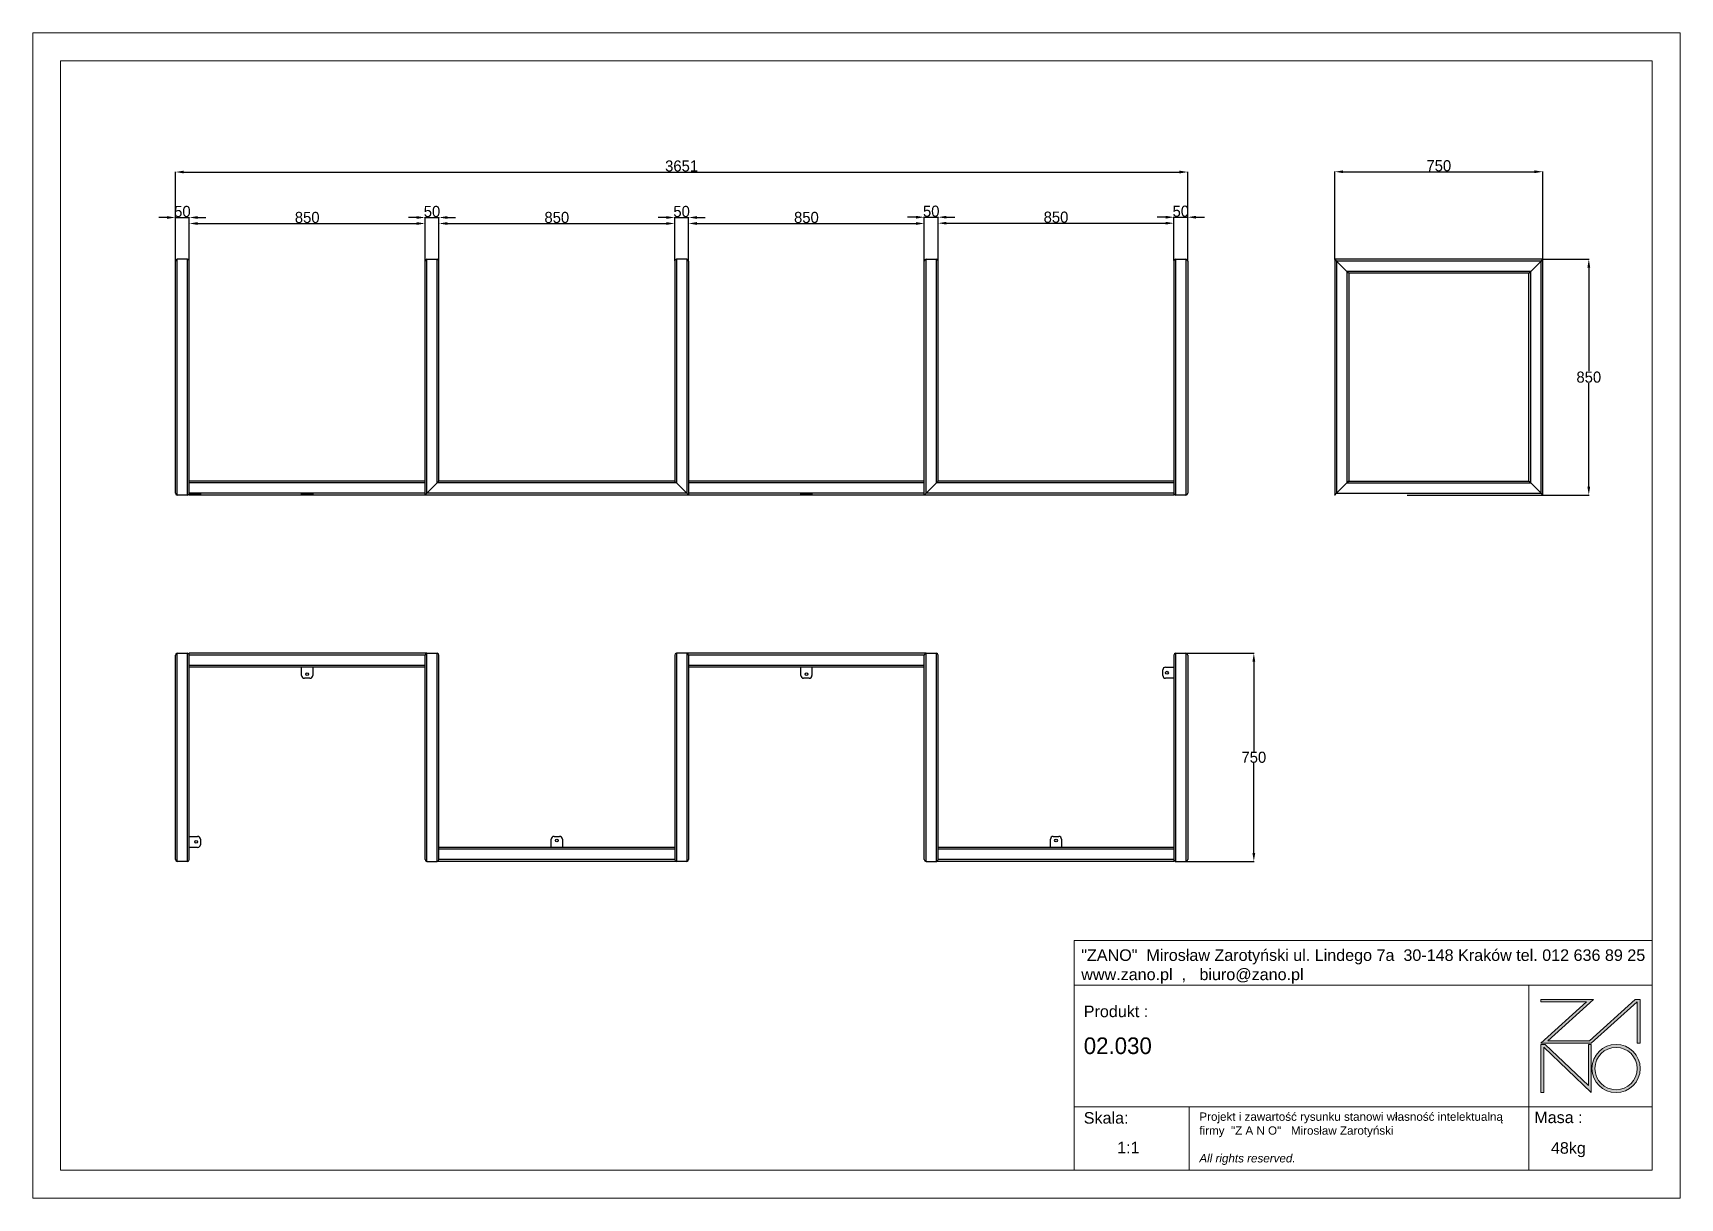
# Model space of a CAD drawing. Header units: millimetres. Extents: x 462 to 6402, y 441 to 4641.
import ezdxf

# ---------------------------------------------------------------- set-up
doc = ezdxf.new("R2010")
doc.units = ezdxf.units.MM
doc.header["$PDSIZE"] = -1
doc.layers.add('tabelka', color=7, linetype='Continuous')
doc.layers.add('WYMIAR', color=7, linetype='Continuous')
doc.dimstyles.new('ISO-25', dxfattribs={"dimtxt": 2.5, "dimasz": 2.5, "dimexe": 1.25, "dimexo": 0.625, "dimtad": 1, "dimtxsty": 'Standard', "dimcen": 2.5, "dimadec": 0, "dimazin": 0, "dimtfac": 1, "dimtmove": 0, "dimatfit": 3, "dimfxl": 1, "dimarcsym": 0})

# ---------------------------------------------------------------- blocks, each defined once
blk = doc.blocks.new('zano')
at = {"layer": 'Defpoints', "lineweight": 5}
for points in [[(6270.2, 3716.2), (6270.2, 3707.4), (6434.8, 3707.4), (6270.2, 3558.4), (6452.4, 3558.4), (6617.9, 3708.2), (6617.9, 3558.4), (6628.6, 3558.4), (6628.6, 3716.2), (6610.7, 3716.2), (6446.1, 3567.2), (6295.4, 3567.2), (6459.9, 3716.2), (6270.2, 3716.2), (6270.2, 3707.4)], [(6270.2, 3554.4), (6286.2, 3554.4), (6441.7, 3405.6), (6441.7, 3554.4), (6452.4, 3554.4), (6452.4, 3380.5), (6281, 3544.6), (6281, 3380.5), (6270.2, 3380.5)]]:
    blk.add_hatch(color=251, dxfattribs=at).paths.add_polyline_path(points)
h = blk.add_hatch(color=251, dxfattribs=at)
h.paths.add_polyline_path([(6454.7, 3467.4, 1), (6628.6, 3467.4, 1)])
h.paths.add_polyline_path([(6617.9, 3467.4, -1), (6465.4, 3467.4, -1)], flags=16)
at = {"layer": 'Defpoints', "color": 251, "lineweight": 5}
blk.add_lwpolyline([(6434.8, 3707.4), (6270.2, 3558.4), (6452.4, 3558.4), (6617.9, 3708.2), (6617.9, 3558.4), (6628.6, 3558.4), (6628.6, 3716.2), (6610.7, 3716.2), (6446.1, 3567.2), (6295.4, 3567.2), (6459.9, 3716.2), (6270.2, 3716.2), (6270.2, 3707.4), (6432.1, 3707.4)], dxfattribs=at)
for points in [[(6270.2, 3716.2), (6270.2, 3707.4), (6434.8, 3707.4), (6270.2, 3558.4), (6452.4, 3558.4), (6617.9, 3708.2), (6617.9, 3558.4), (6628.6, 3558.4), (6628.6, 3716.2), (6610.7, 3716.2), (6446.1, 3567.2), (6295.4, 3567.2), (6459.9, 3716.2), (6270.2, 3716.2), (6270.2, 3707.4)], [(6270.2, 3554.4), (6286.2, 3554.4), (6441.7, 3405.6), (6441.7, 3554.4), (6452.4, 3554.4), (6452.4, 3380.5), (6281, 3544.6), (6281, 3380.5), (6270.2, 3380.5)]]:
    blk.add_lwpolyline(points, close=True, dxfattribs=at)
for radius in [87, 76.3]:
    blk.add_circle((6541.7, 3467.4), radius, dxfattribs=at)
blk = doc.blocks.new('TABELA')
at = {"layer": 'tabelka', "lineweight": 5}
for p, q in [((4587.4, 3929.4), (6672.4, 3929.4)), ((4587.4, 3767.6), (4587.4, 3929.4)), ((4587.4, 3929.4), (6672.4, 3929.4)), ((6226.5, 3767.6), (6226.5, 3329)), ((4587.4, 3329), (6672.4, 3329)), ((5001.6, 3329), (5001.6, 3100.4)), ((6226.5, 3329), (6226.5, 3100.4))]:
    blk.add_line(p, q, dxfattribs=at)
blk.add_lwpolyline([(4587.4, 3767.6), (6672.4, 3767.6), (6672.4, 3100.4), (4587.4, 3100.4)], close=True, dxfattribs=at)
blk.add_blockref('zano', (0, 0))
at = {"layer": 'tabelka', "lineweight": 5, "attachment_point": 1}
for s, insert, char_height, width in [('{\\fArial|b0|i0|c238|p34;"ZANO"  Mirosław Zarotyński ul. Lindego 7a  30-148 Kraków tel. 012 636 89 25\\Pwww.zano.pl  ,   biuro@zano.pl}', (4613, 3896.9), 41.595, 2040.38), ('{\\fArial|b0|i0|c238|p34;Produkt : }', (4622, 3694.1), 41.595, 265.273), ('{\\fCentury Gothic|b0|i0|c238|p34;02.030}', (4622, 3579.5), 60, 849.376), ('{\\fArial|b0|i0|c238|p34;Skala: }', (4622, 3310.3), 41.595, 191.675), ('{\\fArial|b0|i0|c238|p34;Masa :}', (6246.7, 3312.2), 41.595, 200.457), ('{\\fArial|b0|i0|c238|p34;1:1}', (4742.5, 3203.5), 41.595, 42.482), ('{\\fArial|b0|i0|c238|p34;48kg}', (6306.7, 3201.8), 41.595, 42.482)]:
    blk.add_mtext(s, dxfattribs=dict(at, insert=insert, char_height=char_height, width=width))
at = {"layer": 'tabelka', "color": 1, "lineweight": 5, "insert": (5038.9, 3308.9), "char_height": 30, "width": 1186.12, "attachment_point": 1}
blk.add_mtext('{\\fArial|b0|i0|c0|p34;Projekt i zawartość rysunku stanowi własność intelektualną firmy \\fArial|b0|i0|c238|p34; "Z A N O"   Mirosław Zarotyński\\fArial|b0|i1|c238|p34;\\P\\PAll rights reserved.}', dxfattribs=at)
blk = doc.blocks.new('*D50')
at = {"layer": 'Defpoints', "color": 0, "transparency": 16777216}
for p in [(4626.5, 4139.8), (975.9, 3819), (4626.5, 3819)]:
    blk.add_point(p, dxfattribs=at)
at = {"layer": 'WYMIAR', "color": 0, "lineweight": -2, "transparency": 16777216}
for p, q in [((975.9, 3820), (975.9, 4140.8)), ((1005.9, 4139.8), (4596.5, 4139.8)), ((4626.5, 3820), (4626.5, 4140.8))]:
    blk.add_line(p, q, dxfattribs=at)
at = {"layer": 'WYMIAR', "color": 0, "transparency": 16777216}
for points in [[(1005.9, 4144.8), (1005.9, 4134.8), (975.9, 4139.8)], [(4596.5, 4144.8), (4596.5, 4134.8), (4626.5, 4139.8)]]:
    blk.add_solid(points, dxfattribs=at)
at = {"layer": 'WYMIAR', "color": 0, "transparency": 16777216, "insert": (2801.2, 4161.3), "char_height": 40, "attachment_point": 5}
blk.add_mtext('3651', dxfattribs=at)
blk = doc.blocks.new('*D51')
at = {"layer": 'Defpoints', "color": 0, "transparency": 16777216}
for p in [(1876, 3954.3), (1025.9, 3819), (1876, 3819)]:
    blk.add_point(p, dxfattribs=at)
at = {"layer": 'WYMIAR', "color": 0, "lineweight": -2, "transparency": 16777216}
for p, q in [((1025.9, 3820), (1025.9, 3955.3)), ((1055.9, 3954.3), (1846, 3954.3)), ((1876, 3820), (1876, 3955.3))]:
    blk.add_line(p, q, dxfattribs=at)
at = {"layer": 'WYMIAR', "color": 0, "transparency": 16777216}
for points in [[(1055.9, 3959.3), (1055.9, 3949.3), (1025.9, 3954.3)], [(1846, 3959.3), (1846, 3949.3), (1876, 3954.3)]]:
    blk.add_solid(points, dxfattribs=at)
at = {"layer": 'WYMIAR', "color": 0, "transparency": 16777216, "insert": (1451, 3975.9), "char_height": 40, "attachment_point": 5}
blk.add_mtext('850', dxfattribs=at)
blk = doc.blocks.new('*D52')
at = {"layer": 'Defpoints', "color": 0, "transparency": 16777216}
for p in [(1926, 3975.9), (1876, 3820), (1926, 3819)]:
    blk.add_point(p, dxfattribs=at)
at = {"layer": 'WYMIAR', "color": 0, "lineweight": -2, "transparency": 16777216}
for p, q in [((1846, 3975.9), (1816, 3975.9)), ((1876, 3821), (1876, 3976.9)), ((1876, 3975.9), (1926, 3975.9)), ((1926, 3820), (1926, 3976.9)), ((1956, 3975.9), (1986, 3975.9))]:
    blk.add_line(p, q, dxfattribs=at)
at = {"layer": 'WYMIAR', "color": 0, "transparency": 16777216}
for points in [[(1846, 3980.9), (1846, 3970.9), (1876, 3975.9)], [(1956, 3980.9), (1956, 3970.9), (1926, 3975.9)]]:
    blk.add_solid(points, dxfattribs=at)
at = {"layer": 'WYMIAR', "color": 0, "transparency": 16777216, "insert": (1901, 3997.4), "char_height": 40, "attachment_point": 5}
blk.add_mtext('50', dxfattribs=at)
blk = doc.blocks.new('*D53')
at = {"layer": 'Defpoints', "color": 0, "transparency": 16777216}
for p in [(2776.2, 3954.3), (1926, 3819), (2776.2, 3819)]:
    blk.add_point(p, dxfattribs=at)
at = {"layer": 'WYMIAR', "color": 0, "lineweight": -2, "transparency": 16777216}
for p, q in [((1926, 3820), (1926, 3955.3)), ((1956, 3954.3), (2746.2, 3954.3)), ((2776.2, 3820), (2776.2, 3955.3))]:
    blk.add_line(p, q, dxfattribs=at)
at = {"layer": 'WYMIAR', "color": 0, "transparency": 16777216}
for points in [[(1956, 3959.3), (1956, 3949.3), (1926, 3954.3)], [(2746.2, 3959.3), (2746.2, 3949.3), (2776.2, 3954.3)]]:
    blk.add_solid(points, dxfattribs=at)
at = {"layer": 'WYMIAR', "color": 0, "transparency": 16777216, "insert": (2351.1, 3975.9), "char_height": 40, "attachment_point": 5}
blk.add_mtext('850', dxfattribs=at)
blk = doc.blocks.new('*D55')
at = {"layer": 'Defpoints', "color": 0, "transparency": 16777216}
for p in [(2826.2, 3975.9), (2776.2, 3820), (2826.2, 3819)]:
    blk.add_point(p, dxfattribs=at)
at = {"layer": 'WYMIAR', "color": 0, "lineweight": -2, "transparency": 16777216}
for p, q in [((2746.2, 3975.9), (2716.2, 3975.9)), ((2776.2, 3821), (2776.2, 3976.9)), ((2776.2, 3975.9), (2826.2, 3975.9)), ((2826.2, 3820), (2826.2, 3976.9)), ((2856.2, 3975.9), (2886.2, 3975.9))]:
    blk.add_line(p, q, dxfattribs=at)
at = {"layer": 'WYMIAR', "color": 0, "transparency": 16777216}
for points in [[(2746.2, 3980.9), (2746.2, 3970.9), (2776.2, 3975.9)], [(2856.2, 3980.9), (2856.2, 3970.9), (2826.2, 3975.9)]]:
    blk.add_solid(points, dxfattribs=at)
at = {"layer": 'WYMIAR', "color": 0, "transparency": 16777216, "insert": (2801.2, 3997.4), "char_height": 40, "attachment_point": 5}
blk.add_mtext('50', dxfattribs=at)
blk = doc.blocks.new('*D54')
at = {"layer": 'Defpoints', "color": 0, "transparency": 16777216}
for p in [(3676.4, 3954.3), (2826.2, 3819), (3676.4, 3819)]:
    blk.add_point(p, dxfattribs=at)
at = {"layer": 'WYMIAR', "color": 0, "lineweight": -2, "transparency": 16777216}
for p, q in [((2826.2, 3820), (2826.2, 3955.3)), ((2856.2, 3954.3), (3646.4, 3954.3)), ((3676.4, 3820), (3676.4, 3955.3))]:
    blk.add_line(p, q, dxfattribs=at)
at = {"layer": 'WYMIAR', "color": 0, "transparency": 16777216}
for points in [[(2856.2, 3959.3), (2856.2, 3949.3), (2826.2, 3954.3)], [(3646.4, 3959.3), (3646.4, 3949.3), (3676.4, 3954.3)]]:
    blk.add_solid(points, dxfattribs=at)
at = {"layer": 'WYMIAR', "color": 0, "transparency": 16777216, "insert": (3251.3, 3975.9), "char_height": 40, "attachment_point": 5}
blk.add_mtext('850', dxfattribs=at)
blk = doc.blocks.new('*D57')
at = {"layer": 'Defpoints', "color": 0, "transparency": 16777216}
for p in [(3726.4, 3976.9), (3676.4, 3821), (3726.4, 3820)]:
    blk.add_point(p, dxfattribs=at)
at = {"layer": 'WYMIAR', "color": 0, "lineweight": -2, "transparency": 16777216}
for p, q in [((3646.4, 3976.9), (3616.4, 3976.9)), ((3676.4, 3822), (3676.4, 3977.9)), ((3676.4, 3976.9), (3726.4, 3976.9)), ((3726.4, 3821), (3726.4, 3977.9)), ((3756.4, 3976.9), (3786.4, 3976.9))]:
    blk.add_line(p, q, dxfattribs=at)
at = {"layer": 'WYMIAR', "color": 0, "transparency": 16777216}
for points in [[(3646.4, 3981.9), (3646.4, 3971.9), (3676.4, 3976.9)], [(3756.4, 3981.9), (3756.4, 3971.9), (3726.4, 3976.9)]]:
    blk.add_solid(points, dxfattribs=at)
at = {"layer": 'WYMIAR', "color": 0, "transparency": 16777216, "insert": (3701.4, 3998.4), "char_height": 40, "attachment_point": 5}
blk.add_mtext('50', dxfattribs=at)
blk = doc.blocks.new('*D56')
at = {"layer": 'Defpoints', "color": 0, "transparency": 16777216}
for p in [(4576.5, 3955.3), (3726.4, 3820), (4576.5, 3820)]:
    blk.add_point(p, dxfattribs=at)
at = {"layer": 'WYMIAR', "color": 0, "lineweight": -2, "transparency": 16777216}
for p, q in [((3726.4, 3821), (3726.4, 3956.3)), ((3756.4, 3955.3), (4546.5, 3955.3)), ((4576.5, 3821), (4576.5, 3956.3))]:
    blk.add_line(p, q, dxfattribs=at)
at = {"layer": 'WYMIAR', "color": 0, "transparency": 16777216}
for points in [[(3756.4, 3960.3), (3756.4, 3950.3), (3726.4, 3955.3)], [(4546.5, 3960.3), (4546.5, 3950.3), (4576.5, 3955.3)]]:
    blk.add_solid(points, dxfattribs=at)
at = {"layer": 'WYMIAR', "color": 0, "transparency": 16777216, "insert": (4151.4, 3976.9), "char_height": 40, "attachment_point": 5}
blk.add_mtext('850', dxfattribs=at)
blk = doc.blocks.new('*D58')
at = {"layer": 'Defpoints', "color": 0, "transparency": 16777216}
for p in [(4626.5, 3976.9), (4576.5, 3821), (4626.5, 3820)]:
    blk.add_point(p, dxfattribs=at)
at = {"layer": 'WYMIAR', "color": 0, "lineweight": -2, "transparency": 16777216}
for p, q in [((4546.5, 3976.9), (4516.5, 3976.9)), ((4576.5, 3822), (4576.5, 3977.9)), ((4576.5, 3976.9), (4626.5, 3976.9)), ((4626.5, 3821), (4626.5, 3977.9)), ((4656.5, 3976.9), (4686.5, 3976.9))]:
    blk.add_line(p, q, dxfattribs=at)
at = {"layer": 'WYMIAR', "color": 0, "transparency": 16777216}
for points in [[(4546.5, 3981.9), (4546.5, 3971.9), (4576.5, 3976.9)], [(4656.5, 3981.9), (4656.5, 3971.9), (4626.5, 3976.9)]]:
    blk.add_solid(points, dxfattribs=at)
at = {"layer": 'WYMIAR', "color": 0, "transparency": 16777216, "insert": (4601.5, 3998.4), "char_height": 40, "attachment_point": 5}
blk.add_mtext('50', dxfattribs=at)
blk = doc.blocks.new('*D59')
at = {"layer": 'Defpoints', "color": 0, "transparency": 16777216}
for p in [(1025.9, 3975.9), (975.9, 3820), (1025.9, 3819)]:
    blk.add_point(p, dxfattribs=at)
at = {"layer": 'WYMIAR', "color": 0, "lineweight": -2, "transparency": 16777216}
for p, q in [((945.9, 3975.9), (915.9, 3975.9)), ((975.9, 3821), (975.9, 3976.9)), ((975.9, 3975.9), (1025.9, 3975.9)), ((1025.9, 3820), (1025.9, 3976.9)), ((1055.9, 3975.9), (1085.9, 3975.9))]:
    blk.add_line(p, q, dxfattribs=at)
at = {"layer": 'WYMIAR', "color": 0, "transparency": 16777216}
for points in [[(945.9, 3980.9), (945.9, 3970.9), (975.9, 3975.9)], [(1055.9, 3980.9), (1055.9, 3970.9), (1025.9, 3975.9)]]:
    blk.add_solid(points, dxfattribs=at)
at = {"layer": 'WYMIAR', "color": 0, "transparency": 16777216, "insert": (1000.9, 3997.4), "char_height": 40, "attachment_point": 5}
blk.add_mtext('50', dxfattribs=at)
blk = doc.blocks.new('*D60')
at = {"layer": 'Defpoints', "color": 0, "transparency": 16777216}
for p in [(4620.1, 2405), (4864.8, 2405), (4620.1, 1654.9)]:
    blk.add_point(p, dxfattribs=at)
at = {"layer": 'WYMIAR', "color": 0, "lineweight": -2, "transparency": 16777216}
for p, q in [((4621.1, 2405), (4865.8, 2405)), ((4864.8, 2375), (4864.8, 2051.4)), ((4864.8, 1684.9), (4864.8, 2008.4)), ((4621.1, 1654.9), (4865.8, 1654.9))]:
    blk.add_line(p, q, dxfattribs=at)
at = {"layer": 'WYMIAR', "color": 0, "transparency": 16777216}
for points in [[(4859.8, 2375), (4869.8, 2375), (4864.8, 2405)], [(4859.8, 1684.9), (4869.8, 1684.9), (4864.8, 1654.9)]]:
    blk.add_solid(points, dxfattribs=at)
at = {"layer": 'WYMIAR', "color": 0, "transparency": 16777216, "insert": (4864.8, 2029.9), "char_height": 40, "attachment_point": 5}
blk.add_mtext('750', dxfattribs=at)
blk = doc.blocks.new('*D61')
at = {"layer": 'Defpoints', "color": 0, "transparency": 16777216}
for p in [(5907, 3825.4), (6072.8, 3825.4), (5907, 2975.3)]:
    blk.add_point(p, dxfattribs=at)
at = {"layer": 'WYMIAR', "color": 0, "lineweight": -2, "transparency": 16777216}
for p, q in [((5908, 3825.4), (6073.8, 3825.4)), ((6072.8, 3795.4), (6072.8, 3421.9)), ((6072.8, 3005.3), (6072.8, 3378.8)), ((5908, 2975.3), (6073.8, 2975.3))]:
    blk.add_line(p, q, dxfattribs=at)
at = {"layer": 'WYMIAR', "color": 0, "transparency": 16777216}
for points in [[(6067.8, 3795.4), (6077.8, 3795.4), (6072.8, 3825.4)], [(6067.8, 3005.3), (6077.8, 3005.3), (6072.8, 2975.3)]]:
    blk.add_solid(points, dxfattribs=at)
at = {"layer": 'WYMIAR', "color": 0, "transparency": 16777216, "insert": (6072.8, 3400.3), "char_height": 40, "attachment_point": 5}
blk.add_mtext('850', dxfattribs=at)
blk = doc.blocks.new('*D62')
at = {"layer": 'Defpoints', "color": 0, "transparency": 16777216}
for p in [(5906.9, 4140.8), (5156.9, 3825.4), (5906.9, 3825.3)]:
    blk.add_point(p, dxfattribs=at)
at = {"layer": 'WYMIAR', "color": 0, "lineweight": -2, "transparency": 16777216}
for p, q in [((5156.9, 3826.4), (5156.9, 4141.8)), ((5186.9, 4140.8), (5876.9, 4140.8)), ((5906.9, 3826.3), (5906.9, 4141.8))]:
    blk.add_line(p, q, dxfattribs=at)
at = {"layer": 'WYMIAR', "color": 0, "transparency": 16777216}
for points in [[(5186.9, 4145.8), (5186.9, 4135.8), (5156.9, 4140.8)], [(5876.9, 4145.8), (5876.9, 4135.8), (5906.9, 4140.8)]]:
    blk.add_solid(points, dxfattribs=at)
at = {"layer": 'WYMIAR', "color": 0, "transparency": 16777216, "insert": (5531.9, 4162.3), "char_height": 40, "attachment_point": 5}
blk.add_mtext('750', dxfattribs=at)

msp = doc.modelspace()

# ---------------------------------------------------------------- linework, layer by layer
for p, q in [((975.9, 2981.7), (975.9, 3819)), ((1019.5, 3825.4), (982.3, 3825.4)), ((982.3, 2975.3), (982.3, 3825.4)), ((1019.5, 2975.3), (1019.5, 3825.4)), ((1025.9, 2981.7), (1025.9, 3819)), ((1876, 2975.3), (1876, 3819)), ((1882.4, 2981.7), (1882.4, 3825.4)), ((1882.4, 3825.4), (1919.6, 3825.4)), ((1919.6, 3018.9), (1919.6, 3825.4)), ((1926, 3025.3), (1926, 3819)), ((2776.2, 3819), (2776.2, 3025.3)), ((2819.8, 3825.4), (2782.6, 3825.4)), ((2782.6, 3825.4), (2782.6, 3018.9)), ((2819.8, 3825.4), (2819.8, 2981.7)), ((2826.2, 3819), (2826.2, 2975.3)), ((3676.4, 2975.3), (3676.4, 3819)), ((3682.8, 2981.7), (3682.8, 3825.4)), ((3682.8, 3825.4), (3720, 3825.4)), ((3720, 3018.9), (3720, 3825.4)), ((3726.4, 3025.3), (3726.4, 3819)), ((4576.5, 3819), (4576.5, 3025.3)), ((4582.9, 3825.4), (4582.9, 2975.3)), ((4582.9, 3825.4), (4620.1, 3825.4)), ((4620.1, 3825.4), (4620.1, 2975.3)), ((4626.5, 3819), (4626.5, 2981.7)), ((5907, 3825.4), (5156.9, 3825.4)), ((5156.9, 3825.4), (5156.9, 2975.3)), ((5900.6, 3819), (5163.3, 3819)), ((5200.5, 3781.8), (5163.3, 3819)), ((5163.3, 3819), (5163.3, 2981.7)), ((5900.6, 3819), (5863.4, 3781.8)), ((5907, 3825.4), (5900.6, 3819)), ((5900.6, 2981.7), (5900.6, 3819)), ((5863.4, 3781.8), (5200.5, 3781.8)), ((5200.5, 3781.8), (5200.5, 3018.9)), ((5857, 3775.4), (5206.9, 3775.4)), ((5206.9, 3775.4), (5206.9, 3025.3)), ((5857, 3775.4), (5863.4, 3781.8)), ((5857, 3025.3), (5857, 3775.4)), ((5863.4, 3018.9), (5863.4, 3781.8)), ((5907, 2975.3), (5907, 3529.5)), ((1019.5, 2975.3), (982.3, 2975.3)), ((1876, 3025.3), (1025.9, 3025.3)), ((1876, 3018.9), (1025.9, 3018.9)), ((1876, 2981.7), (1025.9, 2981.7)), ((1025.9, 2975.3), (1025.9, 2979.3)), ((1055.9, 2979.3), (1025.9, 2979.3)), ((1055.9, 2975.3), (1025.9, 2975.3)), ((1055.9, 2975.3), (1055.9, 2979.3)), ((1055.9, 2979.3), (1065.9, 2979.3)), ((1065.9, 2975.3), (1055.9, 2975.3)), ((1065.9, 2979.3), (1065.9, 2975.3)), ((1431, 2975.3), (1065.9, 2975.3)), ((1431, 2975.3), (1431, 2979.3)), ((1431, 2979.3), (1441, 2979.3)), ((1441, 2975.3), (1431, 2975.3)), ((1441, 2979.3), (1441, 2975.3)), ((1461, 2979.3), (1441, 2979.3)), ((1461, 2975.3), (1441, 2975.3)), ((1461, 2975.3), (1461, 2979.3)), ((1461, 2979.3), (1471, 2979.3)), ((1471, 2975.3), (1461, 2975.3)), ((1471, 2979.3), (1471, 2975.3)), ((1876, 2975.3), (1471, 2975.3)), ((2826.2, 2975.3), (1876, 2975.3)), ((1882.4, 2981.7), (1919.6, 3018.9)), ((2819.8, 2981.7), (1882.4, 2981.7)), ((2782.6, 3018.9), (1919.6, 3018.9)), ((2776.2, 3025.3), (1926, 3025.3)), ((2819.8, 2981.7), (2782.6, 3018.9)), ((3676.4, 3025.3), (2826.2, 3025.3)), ((3676.4, 3018.9), (2826.2, 3018.9)), ((3676.4, 2981.7), (2826.2, 2981.7)), ((3231.3, 2975.3), (2826.2, 2975.3)), ((3231.3, 2975.3), (3231.3, 2979.3)), ((3231.3, 2979.3), (3241.3, 2979.3)), ((3241.3, 2975.3), (3231.3, 2975.3)), ((3241.3, 2979.3), (3241.3, 2975.3)), ((3261.3, 2979.3), (3241.3, 2979.3)), ((3261.3, 2975.3), (3241.3, 2975.3)), ((3261.3, 2975.3), (3261.3, 2979.3)), ((3261.3, 2979.3), (3271.3, 2979.3)), ((3271.3, 2975.3), (3261.3, 2975.3)), ((3271.3, 2979.3), (3271.3, 2975.3)), ((3676.4, 2975.3), (3271.3, 2975.3)), ((4576.5, 2975.3), (3676.4, 2975.3)), ((3720, 3018.9), (3682.8, 2981.7)), ((4576.5, 2981.7), (3682.8, 2981.7)), ((4576.5, 3018.9), (3720, 3018.9)), ((4576.5, 3025.3), (3726.4, 3025.3)), ((4576.5, 3025.3), (4576.5, 3018.9)), ((4576.5, 3018.9), (4576.5, 2981.7)), ((4576.5, 2981.7), (4576.5, 2975.3)), ((4620.1, 2975.3), (4582.9, 2975.3)), ((5200.5, 3018.9), (5163.3, 2981.7)), ((5163.3, 2981.7), (5900.6, 2981.7)), ((5200.5, 3018.9), (5863.4, 3018.9)), ((5206.9, 3025.3), (5857, 3025.3)), ((5418, 2975.3), (5907, 2975.3)), ((5900.6, 2981.7), (5863.4, 3018.9)), ((975.9, 1661.3), (975.9, 2398.6)), ((982.3, 1654.9), (982.3, 2405)), ((982.3, 2405), (1019.5, 2405)), ((1019.5, 1654.9), (1019.5, 2405)), ((1882.4, 2405), (1025.9, 2405)), ((1025.9, 2398.6), (1025.9, 2405)), ((1025.9, 1661.3), (1025.9, 2398.6)), ((1876, 2398.6), (1025.9, 2398.6)), ((1876, 1661.3), (1876, 2398.6)), ((1882.4, 1654.9), (1882.4, 2405)), ((1882.4, 2405), (1919.6, 2405)), ((1919.6, 1654.9), (1919.6, 2405)), ((1926, 1661.3), (1926, 2398.6)), ((2776.2, 2398.6), (2776.2, 1661.3)), ((2819.8, 2405), (2782.6, 2405)), ((2782.6, 2405), (2782.6, 1654.9)), ((3682.8, 2405), (2819.8, 2405)), ((2819.8, 2405), (2819.8, 1654.9)), ((3676.4, 2398.6), (2826.2, 2398.6)), ((2826.2, 2398.6), (2826.2, 1661.3)), ((3676.4, 1661.3), (3676.4, 2398.6)), ((3682.8, 1654.9), (3682.8, 2405)), ((3682.8, 2405), (3720, 2405)), ((3720, 1654.9), (3720, 2405)), ((3726.4, 1661.3), (3726.4, 2398.6)), ((4576.5, 2398.6), (4576.5, 1661.3)), ((4582.9, 2405), (4582.9, 1654.9)), ((4582.9, 2405), (4620.1, 2405)), ((4620.1, 2405), (4620.1, 1654.9)), ((4626.5, 2398.6), (4626.5, 1661.3)), ((1876, 2361.4), (1025.9, 2361.4)), ((1876, 2355), (1025.9, 2355)), ((1431, 2325), (1431, 2355)), ((1471, 2355), (1471, 2325)), ((3676.4, 2361.4), (2826.2, 2361.4)), ((3676.4, 2355), (2826.2, 2355)), ((3231.3, 2325), (3231.3, 2355)), ((3271.3, 2355), (3271.3, 2325)), ((4536.5, 2325), (4536.5, 2345)), ((4546.5, 2355), (4576.5, 2355)), ((1461, 2315), (1441, 2315)), ((3261.3, 2315), (3241.3, 2315)), ((4576.5, 2315), (4546.5, 2315)), ((1025.9, 1744.9), (1055.9, 1744.9)), ((1065.9, 1734.9), (1065.9, 1714.9)), ((2331.1, 1704.9), (2331.1, 1734.9)), ((2341.1, 1744.9), (2361.1, 1744.9)), ((2371.1, 1734.9), (2371.1, 1704.9)), ((4131.4, 1704.9), (4131.4, 1734.9)), ((4141.4, 1744.9), (4161.4, 1744.9)), ((4171.4, 1734.9), (4171.4, 1704.9)), ((1055.9, 1704.9), (1025.9, 1704.9)), ((2776.2, 1704.9), (1926, 1704.9)), ((2776.2, 1698.5), (1926, 1698.5)), ((4576.5, 1704.9), (3726.4, 1704.9)), ((4576.5, 1698.5), (3726.4, 1698.5)), ((1019.5, 1654.9), (982.3, 1654.9)), ((1882.4, 1654.9), (1919.6, 1654.9)), ((2782.6, 1654.9), (1919.6, 1654.9)), ((2776.2, 1661.3), (1926, 1661.3)), ((2819.8, 1654.9), (2782.6, 1654.9)), ((3682.8, 1654.9), (3720, 1654.9)), ((4576.5, 1654.9), (3720, 1654.9)), ((4576.5, 1661.3), (3726.4, 1661.3)), ((4576.5, 1661.3), (4576.5, 1654.9)), ((4582.9, 1654.9), (4620.1, 1654.9))]:
    msp.add_line(p, q)
at = {"flags": 128}
for points in [[(5163.3, 3819), (5162, 3820.3), (5160.8, 3821.5), (5159.7, 3822.6), (5158.7, 3823.5), (5158, 3824.3), (5157.4, 3824.9), (5157, 3825.3), (5156.9, 3825.4)], [(5156.9, 3825.4), (5157, 3825.3), (5157.3, 3825), (5157.7, 3824.6), (5158.4, 3823.9), (5159.2, 3823.1), (5160.1, 3822.2), (5161.1, 3821.2), (5162.2, 3820.1), (5163.3, 3819)], [(5900.6, 3819), (5901.8, 3820.3), (5903.1, 3821.5), (5904.2, 3822.6), (5905.1, 3823.5), (5905.9, 3824.3), (5906.5, 3824.9), (5906.9, 3825.3), (5907, 3825.4)], [(5206.9, 3775.4), (5206.8, 3775.5), (5206.4, 3775.9), (5205.8, 3776.5), (5205, 3777.3), (5204, 3778.3), (5202.9, 3779.4), (5201.7, 3780.6), (5200.5, 3781.8)], [(5200.5, 3781.8), (5201.7, 3780.6), (5202.9, 3779.4), (5204, 3778.3), (5205, 3777.3), (5205.8, 3776.5), (5206.4, 3775.9), (5206.8, 3775.5), (5206.9, 3775.4)], [(5863.4, 3781.8), (5862.1, 3780.6), (5860.9, 3779.4), (5859.8, 3778.3), (5858.9, 3777.3), (5858.1, 3776.5), (5857.5, 3775.9), (5857.1, 3775.5), (5857, 3775.4)], [(1876, 2975.3), (1876.2, 2975.4), (1876.5, 2975.8), (1877.1, 2976.4), (1877.9, 2977.1), (1878.9, 2978.1), (1880, 2979.2), (1881.2, 2980.4), (1882.4, 2981.7)], [(1882.4, 2981.7), (1881.2, 2980.4), (1880, 2979.2), (1878.9, 2978.1), (1877.9, 2977.1), (1877.1, 2976.4), (1876.5, 2975.8), (1876.2, 2975.4), (1876, 2975.3)], [(1919.6, 3018.9), (1920.9, 3020.1), (1922.1, 3021.3), (1923.2, 3022.4), (1924.2, 3023.4), (1925, 3024.2), (1925.6, 3024.8), (1925.9, 3025.2), (1926, 3025.3)], [(1926, 3025.3), (1926, 3025.2), (1925.7, 3024.9), (1925.2, 3024.4), (1924.6, 3023.8), (1923.8, 3023), (1922.8, 3022.1), (1921.8, 3021.1), (1920.8, 3020), (1919.6, 3018.9)], [(2782.6, 3018.9), (2781.5, 3020), (2780.4, 3021.1), (2779.4, 3022.1), (2778.5, 3023), (2777.7, 3023.8), (2777.1, 3024.4), (2776.6, 3024.9), (2776.3, 3025.2), (2776.2, 3025.3)], [(2776.2, 3025.3), (2776.3, 3025.2), (2776.7, 3024.8), (2777.3, 3024.2), (2778.1, 3023.4), (2779, 3022.4), (2780.1, 3021.3), (2781.3, 3020.1), (2782.6, 3018.9)], [(2826.2, 2975.3), (2826.1, 2975.4), (2825.7, 2975.8), (2825.1, 2976.4), (2824.3, 2977.1), (2823.4, 2978.1), (2822.3, 2979.2), (2821.1, 2980.4), (2819.8, 2981.7)], [(2819.8, 2981.7), (2821.1, 2980.4), (2822.3, 2979.2), (2823.4, 2978.1), (2824.3, 2977.1), (2825.1, 2976.4), (2825.7, 2975.8), (2826.1, 2975.4), (2826.2, 2975.3)], [(3682.8, 2981.7), (3681.6, 2980.6), (3680.6, 2979.5), (3679.6, 2978.5), (3678.6, 2977.6), (3677.9, 2976.8), (3677.2, 2976.1), (3676.7, 2975.7), (3676.5, 2975.4), (3676.4, 2975.3)], [(3676.4, 2975.3), (3676.5, 2975.4), (3676.8, 2975.8), (3677.4, 2976.4), (3678.2, 2977.1), (3679.2, 2978.1), (3680.3, 2979.2), (3681.5, 2980.4), (3682.8, 2981.7)], [(3726.4, 3025.3), (3726.2, 3025.2), (3725.9, 3024.8), (3725.3, 3024.2), (3724.5, 3023.4), (3723.5, 3022.4), (3722.4, 3021.3), (3721.2, 3020.1), (3720, 3018.9)], [(3720, 3018.9), (3721.2, 3020.1), (3722.4, 3021.3), (3723.5, 3022.4), (3724.5, 3023.4), (3725.3, 3024.2), (3725.9, 3024.8), (3726.2, 3025.2), (3726.4, 3025.3)], [(5163.3, 2981.7), (5162, 2980.4), (5160.8, 2979.2), (5159.7, 2978.1), (5158.7, 2977.1), (5158, 2976.4), (5157.4, 2975.8), (5157, 2975.4), (5156.9, 2975.3)], [(5156.9, 2975.3), (5157, 2975.4), (5157.4, 2975.8), (5158, 2976.4), (5158.7, 2977.1), (5159.7, 2978.1), (5160.8, 2979.2), (5162, 2980.4), (5163.3, 2981.7)], [(5206.9, 3025.3), (5206.8, 3025.2), (5206.5, 3024.9), (5206, 3024.4), (5205.4, 3023.8), (5204.6, 3023), (5203.7, 3022.1), (5202.7, 3021.1), (5201.6, 3020), (5200.5, 3018.9)], [(5200.5, 3018.9), (5201.6, 3020), (5202.7, 3021.1), (5203.7, 3022.1), (5204.6, 3023), (5205.4, 3023.8), (5206, 3024.4), (5206.5, 3024.9), (5206.8, 3025.2), (5206.9, 3025.3)], [(5863.4, 3018.9), (5862.1, 3020.1), (5860.9, 3021.3), (5859.8, 3022.4), (5858.9, 3023.4), (5858.1, 3024.2), (5857.5, 3024.8), (5857.1, 3025.2), (5857, 3025.3)], [(5857, 3025.3), (5857.1, 3025.2), (5857.4, 3024.9), (5857.9, 3024.4), (5858.5, 3023.8), (5859.3, 3023), (5860.2, 3022.1), (5861.2, 3021.1), (5862.3, 3020), (5863.4, 3018.9)], [(5907, 2975.3), (5906.9, 2975.4), (5906.5, 2975.8), (5905.9, 2976.4), (5905.1, 2977.1), (5904.2, 2978.1), (5903.1, 2979.2), (5901.8, 2980.4), (5900.6, 2981.7)], [(5900.6, 2981.7), (5901.7, 2980.6), (5902.8, 2979.5), (5903.8, 2978.5), (5904.7, 2977.6), (5905.5, 2976.8), (5906.1, 2976.1), (5906.6, 2975.7), (5907.4, 2974.9), (5907, 2975.3)]]:
    msp.add_lwpolyline(points, dxfattribs=at)
msp.add_lwpolyline([(5907, 2975.3), (5907, 3825.4)])
for centre in [(1451, 2330), (3251.3, 2330), (4551.5, 2335), (1050.9, 1724.9), (2351.1, 1729.9), (4151.4, 1729.9)]:
    msp.add_circle(centre, 5)
for centre, radius, start, end in [((982.3, 3819), 6.4, 90, 180), ((1019.5, 3819), 6.4, 0, 90), ((1882.4, 3819), 6.4, 90, 180), ((1919.6, 3819), 6.4, 0, 90), ((2782.6, 3819), 6.4, 90, 180), ((2819.8, 3819), 6.4, 0, 90), ((3682.8, 3819), 6.4, 90, 180), ((3720, 3819), 6.4, 0, 90), ((4582.9, 3819), 6.4, 90, 180), ((4620.1, 3819), 6.4, 0, 90), ((982.3, 2981.7), 6.4, 180, 270), ((1019.5, 2981.7), 6.4, 270, 0), ((4582.9, 2981.7), 6.4, 180, 270), ((4620.1, 2981.7), 6.4, 270, 0), ((982.3, 2398.6), 6.4, 90, 180), ((1019.5, 2398.6), 6.4, 0, 90), ((1882.4, 2398.6), 6.4, 90, 180), ((1919.6, 2398.6), 6.4, 0, 90), ((2782.6, 2398.6), 6.4, 90, 180), ((2819.8, 2398.6), 6.4, 0, 90), ((3682.8, 2398.6), 6.4, 90, 180), ((3720, 2398.6), 6.4, 0, 90), ((4582.9, 2398.6), 6.4, 90, 180), ((4620.1, 2398.6), 6.4, 0, 90), ((1441, 2325), 10, 180, 270), ((1461, 2325), 10, 270, 0), ((3241.3, 2325), 10, 180, 270), ((3261.3, 2325), 10, 270, 0), ((4546.5, 2345), 10, 90, 180), ((4546.5, 2325), 10, 180, 270), ((1055.9, 1734.9), 10, 0, 90), ((2341.1, 1734.9), 10, 90, 180), ((2361.1, 1734.9), 10, 0, 90), ((4141.4, 1734.9), 10, 90, 180), ((4161.4, 1734.9), 10, 0, 90), ((1055.9, 1714.9), 10, 270, 0), ((982.3, 1661.3), 6.4, 180, 270), ((1019.5, 1661.3), 6.4, 270, 0), ((1882.4, 1661.3), 6.4, 180, 270), ((1919.6, 1661.3), 6.4, 270, 0), ((2782.6, 1661.3), 6.4, 180, 270), ((2819.8, 1661.3), 6.4, 270, 0), ((3682.8, 1661.3), 6.4, 180, 270), ((3720, 1661.3), 6.4, 270, 0), ((4582.9, 1661.3), 6.4, 180, 270), ((4620.1, 1661.3), 6.4, 270, 0)]:
    msp.add_arc(centre, radius, start, end)
at = {"layer": 'tabelka', "lineweight": 5}
for points in [[(461.9, 4641.1), (6401.9, 4641.1), (6401.9, 441.1), (461.9, 441.1)], [(561.9, 4541.1), (6301.9, 4541.1), (6301.9, 541.1), (561.9, 541.1)]]:
    msp.add_lwpolyline(points, close=True, dxfattribs=at)

# ---------------------------------------------------------------- block references
msp.add_blockref('TABELA', (-370.5, -2559.3))

# ---------------------------------------------------------------- dimensions: what is measured, and where the dimension line sits
at = {"layer": 'WYMIAR'}
for base, p1, p2, picture, middle in [((4626.5, 4139.8), (975.9, 3819), (4626.5, 3819), '*D50', (2801.2, 4161.3)), ((5906.9, 4140.8), (5156.9, 3825.4), (5906.9, 3825.3), '*D62', (5531.9, 4162.3)), ((1876, 3954.3), (1025.9, 3819), (1876, 3819), '*D51', (1451, 3975.9)), ((2776.2, 3954.3), (1926, 3819), (2776.2, 3819), '*D53', (2351.1, 3975.9)), ((3676.4, 3954.3), (2826.2, 3819), (3676.4, 3819), '*D54', (3251.3, 3975.9)), ((4576.5, 3955.3), (3726.4, 3820), (4576.5, 3820), '*D56', (4151.4, 3976.9))]:
    dim = msp.add_linear_dim(base=base, p1=p1, p2=p2, dimstyle='ISO-25', override={"dimtxt": 40, "dimasz": 30, "dimexe": 1, "dimexo": 1, "dimgap": 1.524, "dimtih": 1, "dimtoh": 1, "dimdec": 0, "dimzin": 0, "dimadec": 2, "dimtdec": 3, "dimtzin": 0}, dxfattribs=at)
    dim.commit()
    dim.dimension.update_dxf_attribs({"geometry": picture, "text_midpoint": middle})
for base, p1, p2, picture, middle in [((1025.9, 3975.9), (975.9, 3820), (1025.9, 3819), '*D59', (1000.9, 3975.9)), ((1926, 3975.9), (1876, 3820), (1926, 3819), '*D52', (1901, 3975.9)), ((2826.2, 3975.9), (2776.2, 3820), (2826.2, 3819), '*D55', (2801.2, 3975.9)), ((3726.4, 3976.9), (3676.4, 3821), (3726.4, 3820), '*D57', (3701.4, 3976.9)), ((4626.5, 3976.9), (4576.5, 3821), (4626.5, 3820), '*D58', (4601.5, 3976.9))]:
    dim = msp.add_linear_dim(base=base, p1=p1, p2=p2, dimstyle='ISO-25', override={"dimtxt": 40, "dimasz": 30, "dimexe": 1, "dimexo": 1, "dimgap": 1.524, "dimtih": 1, "dimtoh": 1, "dimdec": 0, "dimzin": 0, "dimadec": 2, "dimtdec": 3, "dimtzin": 0}, dxfattribs=at)
    dim.commit()
    dim.dimension.update_dxf_attribs({"geometry": picture, "text_midpoint": middle, "dimtype": 160})
for base, p1, p2, picture, middle in [((6072.8, 3825.4), (5907, 2975.3), (5907, 3825.4), '*D61', (6072.8, 3400.3)), ((4864.8, 2405), (4620.1, 1654.9), (4620.1, 2405), '*D60', (4864.8, 2029.9))]:
    dim = msp.add_linear_dim(base=base, p1=p1, p2=p2, angle=90, dimstyle='ISO-25', override={"dimtxt": 40, "dimasz": 30, "dimexe": 1, "dimexo": 1, "dimgap": 1.524, "dimtih": 1, "dimtoh": 1, "dimdec": 0, "dimzin": 0, "dimadec": 2, "dimtdec": 3, "dimtzin": 0}, dxfattribs=at)
    dim.commit()
    dim.dimension.update_dxf_attribs({"geometry": picture, "text_midpoint": middle})

doc.saveas('drawing.dxf')
